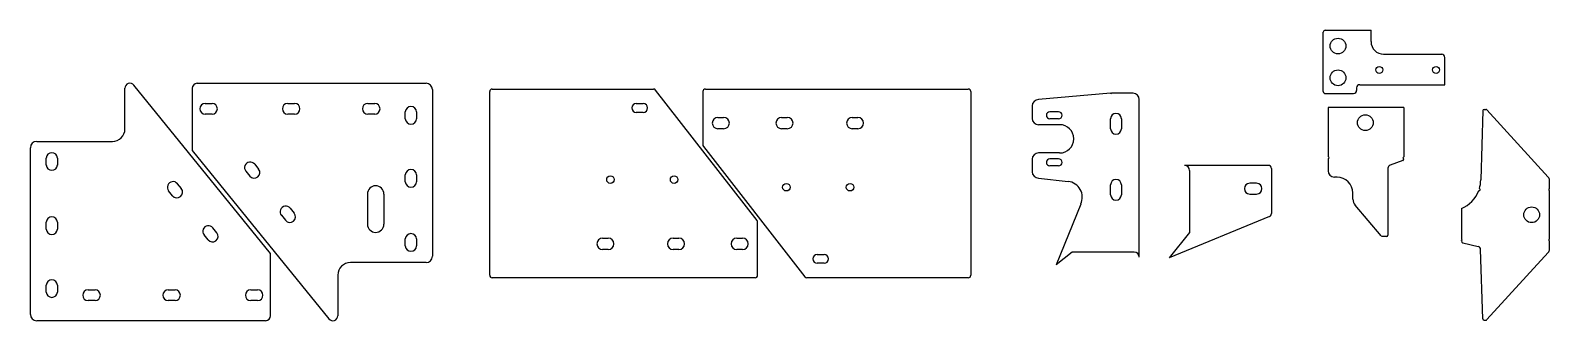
# Model space of a CAD drawing. Header units: millimetres. Extents: x 55415 to 57825, y -1598 to -1137.
import ezdxf

# ---------------------------------------------------------------- set-up
doc = ezdxf.new("R2010")
doc.units = ezdxf.units.MM

msp = doc.modelspace()

# ---------------------------------------------------------------- linework, layer by layer
for p, q in [((57466.2, -1234.1), (57466.2, -1139.6)), ((57469.2, -1136.6), (57542.1, -1136.6)), ((57542.1, -1154.6), (57542.1, -1136.6)), ((57562.1, -1174.6), (57654.2, -1174.6)), ((57659.2, -1223.1), (57659.2, -1179.6)), ((57519.2, -1228.1), (57519.2, -1232.1)), ((57469.2, -1237.1), (57514.2, -1237.1)), ((57719.3, -1264.2), (57716.1, -1374.4)), ((57721.3, -1262.3), (57724.4, -1262.3)), ((57726, -1263.1), (57823.3, -1369.8)), ((57825.4, -1387.5), (57825.4, -1375.2)), ((57825.4, -1395), (57825.4, -1392.1)), ((57825.4, -1467.5), (57825.4, -1392.1)), ((57825.4, -1467.5), (57825.4, -1464.6)), ((57685.4, -1471.3), (57685.4, -1470.8)), ((57687.6, -1474.2), (57712.2, -1480.4)), ((57719.3, -1595.4), (57716, -1485.1)), ((57726, -1596.5), (57823.3, -1489.8)), ((57825.4, -1484.4), (57825.4, -1472.1)), ((57721.3, -1597.3), (57724.4, -1597.3))]:
    msp.add_line(p, q)
at = {"color": 1}
for p, q in [((55565.3, -1293.2), (55565.3, -1228.8)), ((55796.3, -1491.4), (55579.5, -1223.8)), ((55672, -1228.8), (55672, -1327.5)), ((55680, -1220.8), (56043, -1220.8)), ((56053, -1230.8), (56053, -1495.8)), ((57128.7, -1236.7), (57014.5, -1246.6)), ((57129.5, -1237.6), (57128.7, -1236.7)), ((57129.5, -1237.6), (57130.5, -1236.6)), ((57164.5, -1236.6), (57130.5, -1236.6)), ((57174.5, -1497.1), (57174.5, -1246.6)), ((57004.5, -1256.6), (57004.5, -1276.6)), ((57046.5, -1266.1), (57032.5, -1266.1)), ((57046.5, -1277.1), (57032.5, -1277.1)), ((57048, -1286.6), (57014.5, -1286.6)), ((55415.3, -1588.2), (55415.3, -1323.2)), ((55425.3, -1313.2), (55545.3, -1313.2)), ((55672, -1327.5), (55888.8, -1595.2)), ((55771.2, -1349.3), (55777.4, -1357.1)), ((57004.5, -1341.6), (57004.5, -1361.6)), ((57048, -1331.6), (57014.5, -1331.6)), ((57046.5, -1341.1), (57032.5, -1341.1)), ((55757.1, -1360.6), (55763.4, -1368.4)), ((57014.5, -1371.6), (57061.8, -1376.9)), ((57046.5, -1352.1), (57032.5, -1352.1)), ((57379.1, -1351.3), (57246.1, -1351.3)), ((57254.1, -1359.3), (57254.1, -1458)), ((57384.1, -1356.3), (57384.1, -1428)), ((55640.7, -1399.5), (55634.5, -1391.7)), ((55654.8, -1388.2), (55648.5, -1380.4)), ((55950, -1396.8), (55950, -1444.8)), ((55976, -1396.8), (55976, -1444.8)), ((55827.5, -1419.5), (55833.8, -1427.2)), ((57081.5, -1412.7), (57042.8, -1509.3)), ((55813.5, -1430.7), (55819.8, -1438.5)), ((57381, -1432.6), (57222, -1498)), ((55697.1, -1469.7), (55690.8, -1461.9)), ((55711.1, -1458.4), (55704.9, -1450.6)), ((57254.1, -1458), (57222, -1498)), ((55796.3, -1590.2), (55796.3, -1491.4)), ((57067.9, -1489.1), (57042.8, -1509.3)), ((57166.5, -1489.1), (57067.9, -1489.1)), ((56043, -1505.8), (55923, -1505.8)), ((55903, -1525.8), (55903, -1590.2)), ((55788.3, -1598.2), (55425.3, -1598.2))]:
    msp.add_line(p, q, dxfattribs=at)
at = {"color": 2}
for p, q in [((57524.2, -1223.1), (57659.2, -1223.1)), ((57474, -1259.2), (57474, -1336.9)), ((57594, -1259.2), (57474, -1259.2)), ((57594, -1259.2), (57594, -1337.6)), ((57474, -1341.5), (57474, -1360)), ((57592.4, -1343.8), (57572.3, -1351.1)), ((57592.4, -1339.2), (57594, -1337.6)), ((57594, -1340.8), (57592.4, -1339.2)), ((57488.3, -1370), (57484, -1370)), ((57569, -1355.8), (57569, -1462.2)), ((57513.3, -1405), (57513.3, -1395)), ((57558.4, -1463.5), (57516.9, -1414.7)), ((57567, -1464.2), (57559.9, -1464.2))]:
    msp.add_line(p, q, dxfattribs=at)
at = {"color": 7}
for p, q in [((56144, -1526), (56144, -1234)), ((56148, -1230), (56404, -1230)), ((56376.5, -1253), (56387.5, -1253)), ((56568.2, -1438.9), (56407.2, -1231.6)), ((56482.1, -1234), (56482.1, -1318.6)), ((56486.1, -1230), (56903.1, -1230)), ((56907.1, -1234), (56907.1, -1526)), ((56387.5, -1267), (56376.5, -1267)), ((56506.1, -1275), (56515.1, -1275)), ((56607.1, -1275), (56616.1, -1275)), ((56719.1, -1275), (56728.1, -1275)), ((56515.1, -1293), (56506.1, -1293)), ((56616.1, -1293), (56607.1, -1293)), ((56728.1, -1293), (56719.1, -1293)), ((56482.9, -1321.1), (56643.9, -1528.5)), ((57685.4, -1419.9), (57685.4, -1468.8)), ((56569, -1526), (56569, -1441.4)), ((56323, -1467), (56332, -1467)), ((56435, -1467), (56444, -1467)), ((56536, -1467), (56545, -1467)), ((56332, -1485), (56323, -1485)), ((56444, -1485), (56435, -1485)), ((56545, -1485), (56536, -1485)), ((56663.6, -1493), (56674.6, -1493)), ((56674.6, -1507), (56663.6, -1507)), ((56565, -1530), (56148, -1530)), ((56903.1, -1530), (56647.1, -1530))]:
    msp.add_line(p, q, dxfattribs=at)
at = {"color": 1}
for points in [[(55692.5, -1252.8), (55703.5, -1252.8)], [(55823.5, -1252.8), (55834.5, -1252.8)], [(55950.5, -1252.8), (55961.5, -1252.8)], [(55703.5, -1269.8), (55692.5, -1269.8)], [(55834.5, -1269.8), (55823.5, -1269.8)], [(55961.5, -1269.8), (55950.5, -1269.8)], [(56010, -1277.3), (56010, -1266.3)], [(56028, -1266.3), (56028, -1277.3)], [(57129, -1293.1), (57129, -1277.1)], [(57146, -1277.1), (57146, -1293.1)], [(55440.3, -1350.7), (55440.3, -1339.7)], [(55458.3, -1339.7), (55458.3, -1350.7)], [(56010, -1377.3), (56010, -1366.3)], [(56028, -1366.3), (56028, -1377.3)], [(57129, -1398.1), (57129, -1382.1)], [(57146, -1382.1), (57146, -1398.1)], [(57360.6, -1379.8), (57349.6, -1379.8)], [(57349.6, -1396.8), (57360.6, -1396.8)], [(55440.3, -1452.7), (55440.3, -1441.7)], [(55458.3, -1441.7), (55458.3, -1452.7)], [(56010, -1479.3), (56010, -1468.3)], [(56028, -1468.3), (56028, -1479.3)], [(55440.3, -1552.7), (55440.3, -1541.7)], [(55458.3, -1541.7), (55458.3, -1552.7)], [(55506.8, -1549.2), (55517.8, -1549.2)], [(55517.8, -1566.2), (55506.8, -1566.2)], [(55633.8, -1549.2), (55644.8, -1549.2)], [(55644.8, -1566.2), (55633.8, -1566.2)], [(55764.8, -1549.2), (55775.8, -1549.2)], [(55775.8, -1566.2), (55764.8, -1566.2)]]:
    msp.add_lwpolyline(points, dxfattribs=at)
for centre, radius in [((57489.7, -1161.6), 12.5), ((57489.7, -1212.1), 12.5), ((57555.2, -1199.6), 5.5), ((57645.2, -1199.6), 5.5), ((57796.9, -1429.8), 12.5)]:
    msp.add_circle(centre, radius)
at = {"color": 2}
msp.add_circle((57533.1, -1283.4), 12.5, dxfattribs=at)
at = {"color": 7}
for centre in [(56335.5, -1374), (56436.5, -1374), (56614.6, -1386), (56715.6, -1386)]:
    msp.add_circle(centre, 6, dxfattribs=at)
for centre, radius, start, end in [((57469.2, -1139.6), 3, 90, 180), ((57562.1, -1154.6), 20, 180, 270), ((57654.2, -1179.6), 5, 0, 90), ((57469.2, -1234.1), 3, 180, 270), ((57514.2, -1232.1), 5, 270, 0), ((57721.3, -1264.3), 2, 90, 178.3028), ((57724.4, -1264.3), 2, 37.6942, 90), ((57817.4, -1375.2), 8, 0, 42.3579), ((57825.4, -1389.8), 1.5, 113.5782, 246.4218), ((57824.4, -1387.5), 1, 293.5782, 0), ((57824.4, -1392.1), 1, 0, 66.4218), ((57685.4, -1469.8), 1, 270, 90), ((57825.4, -1469.8), 1.5, 113.5782, 246.4218), ((57824.4, -1467.5), 1, 293.5782, 0), ((57688.4, -1471.3), 3, 180, 255.7545), ((57711, -1485.2), 5, 1.7417, 75.7545), ((57817.4, -1484.4), 8, 317.6421, 0), ((57824.4, -1472.1), 1, 0, 66.4218), ((57721.3, -1595.3), 2, 181.6972, 270), ((57724.4, -1595.3), 2, 270, 322.3058)]:
    msp.add_arc(centre, radius, start, end)
at = {"color": 1}
for centre, radius, start, end in [((55573.3, -1228.8), 8, 39.002, 180), ((55680, -1228.8), 8, 90, 180), ((56043, -1230.8), 10, 0, 90), ((55692.5, -1261.3), 8.5, 90, 270), ((55703.5, -1261.3), 8.5, 270, 90), ((55823.5, -1261.3), 8.5, 90, 270), ((55834.5, -1261.3), 8.5, 270, 90), ((55950.5, -1261.3), 8.5, 90, 270), ((55961.5, -1261.3), 8.5, 270, 90), ((57014.5, -1256.6), 10, 90, 180), ((57164.5, -1246.6), 10, 0, 90), ((56019, -1266.8), 9.01, 3.2732, 176.7268), ((56019, -1276.8), 9.01, 183.2732, 356.7268), ((57014.5, -1276.6), 10, 180, 270), ((57032.5, -1271.6), 5.5, 90, 270), ((57046.5, -1271.6), 5.5, 270, 90), ((57137.5, -1277.1), 8.5, 0, 180), ((55545.3, -1293.2), 20, 270, 0), ((57048, -1309.1), 22.5, 270, 90), ((57137.5, -1293.1), 8.5, 180, 0), ((55425.3, -1323.2), 10, 90, 180), ((55449.3, -1340.2), 9.01, 3.2732, 176.7268), ((55764.1, -1354.9), 9, 38.7716, 218.7716), ((57014.5, -1341.6), 10, 90, 180), ((57032.5, -1346.6), 5.5, 90, 270), ((57046.5, -1346.6), 5.5, 270, 90), ((55449.3, -1350.1), 9.01, 183.2732, 356.7268), ((55770.4, -1362.7), 9, 218.7716, 38.7716), ((56019, -1366.8), 9.01, 3.2732, 176.7268), ((57014.5, -1361.6), 10, 180, 270), ((57137.5, -1382.1), 8.5, 0, 180), ((57246.1, -1359.3), 8, 0, 90), ((57379.1, -1356.3), 5, 0, 90), ((55641.5, -1386.1), 9, 38.7716, 218.7716), ((55647.7, -1393.9), 9, 218.7716, 38.7716), ((55963, -1396.8), 13, 0, 180), ((56019, -1376.8), 9.01, 183.2732, 356.7268), ((57059, -1401.7), 25, 334.0949, 83.6598), ((57349.6, -1388.3), 8.5, 90, 270), ((57360.6, -1388.3), 8.5, 270, 90), ((55820.5, -1425.1), 9, 38.7716, 218.7716), ((57137.5, -1398.1), 8.5, 180, 0), ((55449.3, -1442.2), 9.01, 3.2732, 176.7268), ((55826.8, -1432.9), 9, 218.7716, 38.7716), ((55963, -1444.8), 13, 180, 0), ((57379.1, -1428), 5, 292.3438, 0), ((55449.3, -1452.1), 9.01, 183.2732, 356.7268), ((55697.8, -1456.2), 9, 38.7716, 218.7716), ((55704.1, -1464), 9, 218.7716, 38.7716), ((56019, -1468.8), 9.01, 3.2732, 176.7268), ((56019, -1478.8), 9.01, 183.2732, 356.7268), ((57166.5, -1497.1), 8, 0, 90), ((55923, -1525.8), 20, 90, 180), ((56043, -1495.8), 10, 270, 0), ((55449.3, -1542.2), 9.01, 3.2732, 176.7268), ((55449.3, -1552.1), 9.01, 183.2732, 356.7268), ((55506.8, -1557.7), 8.5, 90, 270), ((55517.8, -1557.7), 8.5, 270, 90), ((55633.8, -1557.7), 8.5, 90, 270), ((55644.8, -1557.7), 8.5, 270, 90), ((55764.8, -1557.7), 8.5, 90, 270), ((55775.8, -1557.7), 8.5, 270, 90), ((55425.3, -1588.2), 10, 180, 270), ((55788.3, -1590.2), 8, 270, 0), ((55895, -1590.2), 8, 219.002, 0)]:
    msp.add_arc(centre, radius, start, end, dxfattribs=at)
at = {"color": 2}
for centre, radius, start, end in [((57524.2, -1228.1), 5, 90, 180), ((57475, -1336.9), 1, 180, 246.4218), ((57475, -1341.5), 1, 113.5782, 180), ((57474, -1339.2), 1.5, 293.5782, 66.4218), ((57590, -1340.7), 4, 307.838, 358.0039), ((57484, -1360), 10, 180, 270), ((57488.3, -1395), 25, 0, 90), ((57574, -1355.8), 5, 109.9738, 180), ((57528.3, -1405), 15, 180, 220.3645), ((57559.9, -1462.2), 2, 220.3645, 270), ((57567, -1462.2), 2, 270, 0)]:
    msp.add_arc(centre, radius, start, end, dxfattribs=at)
at = {"color": 7}
for centre, radius, start, end in [((56148, -1234), 4, 90, 180), ((56376.5, -1260), 7, 90, 270), ((56387.5, -1260), 7, 270, 90), ((56404, -1234), 4, 37.8183, 90), ((56486.1, -1234), 4, 90, 180), ((56903.1, -1234), 4, 0, 90), ((56506.1, -1284), 9, 90, 270), ((56515.1, -1284), 9, 270, 90), ((56607.1, -1284), 9, 90, 270), ((56616.1, -1284), 9, 270, 90), ((56719.1, -1284), 9, 90, 270), ((56728.1, -1284), 9, 270, 90), ((56486.1, -1318.6), 4, 180, 217.8183), ((57666.2, -1373.9), 49.9, 292.6407, 339.571), ((57713.5, -1389.8), 1.6, 250.49, 72.3278), ((57666.2, -1373.9), 49.9, 343.2467, 359.385), ((56565, -1441.4), 4, 0, 37.8183), ((56323, -1476), 9, 90, 270), ((56332, -1476), 9, 270, 90), ((56435, -1476), 9, 90, 270), ((56444, -1476), 9, 270, 90), ((56536, -1476), 9, 90, 270), ((56545, -1476), 9, 270, 90), ((56663.6, -1500), 7, 90, 270), ((56674.6, -1500), 7, 270, 90), ((56148, -1526), 4, 180, 270), ((56565, -1526), 4, 270, 0), ((56647.1, -1526), 4, 217.8183, 270), ((56903.1, -1526), 4, 270, 0)]:
    msp.add_arc(centre, radius, start, end, dxfattribs=at)

doc.saveas('drawing.dxf')
